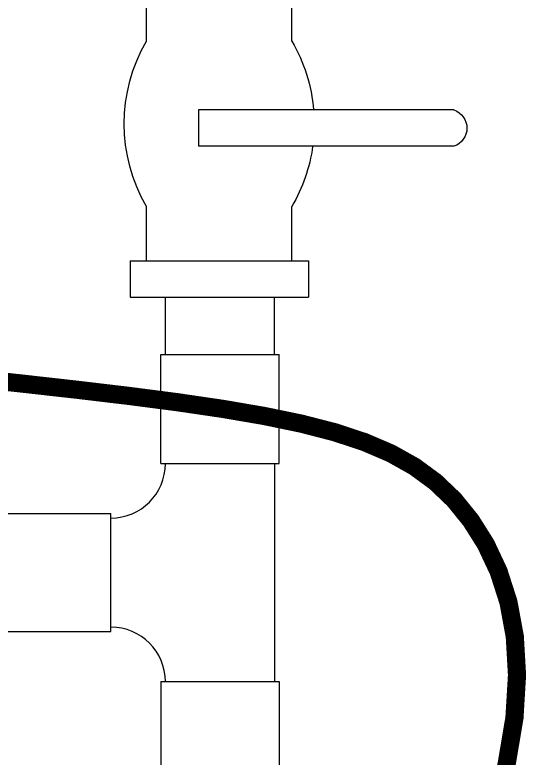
# Model space of a CAD drawing. Header units: inches. Extents: x -300 to 516, y -297 to 231.
# Drawn here: x -19.78 to -16.26, y -184.66 to -179.54 of the extents above; entities that cross this region are included whole.
import ezdxf

# ---------------------------------------------------------------- set-up
doc = ezdxf.new("R2010")
doc.units = ezdxf.units.IN
doc.header["$LTSCALE"] = 24
doc.header["$MEASUREMENT"] = 0
doc.layers.add('EXTERIOR ELEC EQUIP', color=190, linetype='Continuous')
doc.layers.add('EXTERIOR PLUMB EQUIP', color=4, linetype='Continuous')

# ---------------------------------------------------------------- blocks, each defined once
blk = doc.blocks.new('BVALVE')
for p, q in [((0.5991, 3.4911), (-0.6273, 3.4911)), ((-0.6273, 3.2411), (-0.6273, 3.4911)), ((0.5991, 3.2411), (0.5991, 3.4911)), ((0.5991, 3.2411), (-0.6273, 3.2411)), ((-0.5141, 2.9261), (-0.5141, 3.2411)), ((0.4859, 2.9261), (0.4859, 3.2411)), ((-1.6272, 2.4524), (0.1281, 2.4524)), ((0.1281, 2.4524), (0.1281, 2.2024)), ((-1.6272, 2.2024), (0.1281, 2.2024)), ((-0.5141, 1.4136), (-0.5141, 1.7882)), ((0.4859, 1.4136), (0.4859, 1.7882)), ((-0.6273, 1.4136), (-0.6273, 1.1636)), ((0.5991, 1.4136), (-0.6273, 1.4136)), ((0.5991, 1.4136), (0.5991, 1.1636)), ((0.5991, 1.1636), (-0.6273, 1.1636))]:
    blk.add_line(p, q)
for centre, radius, start, end in [((0.4675, 2.3572), 1.1345, 149.9029, 175.1864), ((-0.4957, 2.3572), 1.1345, 329.9029, 30.0971), ((-1.585, 2.3274), 0.1319, 108.6408, 251.3592), ((0.4675, 2.3572), 1.1345, 187.8419, 210.0971)]:
    blk.add_arc(centre, radius, start, end)
blk = doc.blocks.new('TEE')
at = {"linetype": 'Continuous'}
for p, q in [((-0.2709, 0), (-0.2709, -0.5001)), ((-0.2709, 0), (0.2709, 0)), ((0.2709, 0), (0.2709, -0.5001)), ((-0.2709, -0.5001), (0.2709, -0.5001)), ((-0.5001, -0.7293), (-1.0002, -0.7293)), ((-1.0002, -0.7293), (-1.0002, -1.2711)), ((-0.5001, -0.7293), (-0.5001, -1.2711)), ((0.5001, -0.7293), (1.0002, -0.7293)), ((0.5001, -0.7293), (0.5001, -1.2711)), ((1.0002, -0.7293), (1.0002, -1.2711)), ((0.5001, -1.2503), (-0.5001, -1.2503)), ((-0.5001, -1.2711), (-1.0002, -1.2711)), ((0.5001, -1.2711), (1.0002, -1.2711))]:
    blk.add_line(p, q, dxfattribs=at)
for centre, start, end in [((-0.5001, -0.5001), 270, 0), ((0.5001, -0.5001), 180, 270)]:
    blk.add_arc(centre, 0.25, start, end, dxfattribs=at)

msp = doc.modelspace()

# ---------------------------------------------------------------- linework, layer by layer
at = {"layer": 'EXTERIOR ELEC EQUIP', "const_width": 0.125}
msp.add_lwpolyline([(-16.49295, -185.06061), (-16.39657, -184.70352), (-16.34175, -184.37869), (-16.32415, -184.08457), (-16.33939, -183.81963), (-16.38311, -183.58234), (-16.45094, -183.37117), (-16.53854, -183.18457), (-16.64153, -183.02101), (-16.75665, -182.87885), (-16.8851, -182.75601), (-17.02914, -182.65029), (-17.19106, -182.55951), (-17.37314, -182.48147), (-17.57768, -182.41398), (-17.80694, -182.35485), (-18.06322, -182.30189), (-18.34794, -182.25312), (-18.65908, -182.20743), (-18.99378, -182.1639), (-19.34916, -182.12163), (-19.72235, -182.07973), (-20.11049, -182.03729)], dxfattribs=at)
at = {"layer": 'EXTERIOR PLUMB EQUIP'}
for p, q in [((-18.74284, -181.4854), (-18.74284, -181.87925)), ((-17.99284, -181.4854), (-17.99284, -181.87925))]:
    msp.add_line(p, q, dxfattribs=at)

# ---------------------------------------------------------------- block references
at = {"layer": 'EXTERIOR PLUMB EQUIP', "xscale": -1}
msp.add_blockref('BVALVE', (-18.38541, -182.64902), dxfattribs=at)
at = {"layer": 'EXTERIOR PLUMB EQUIP', "xscale": 1.5, "yscale": 1.5, "zscale": 1.5, "rotation": 90}
msp.add_blockref('TEE', (-19.86632, -183.37955), dxfattribs=at)

doc.saveas('drawing.dxf')
